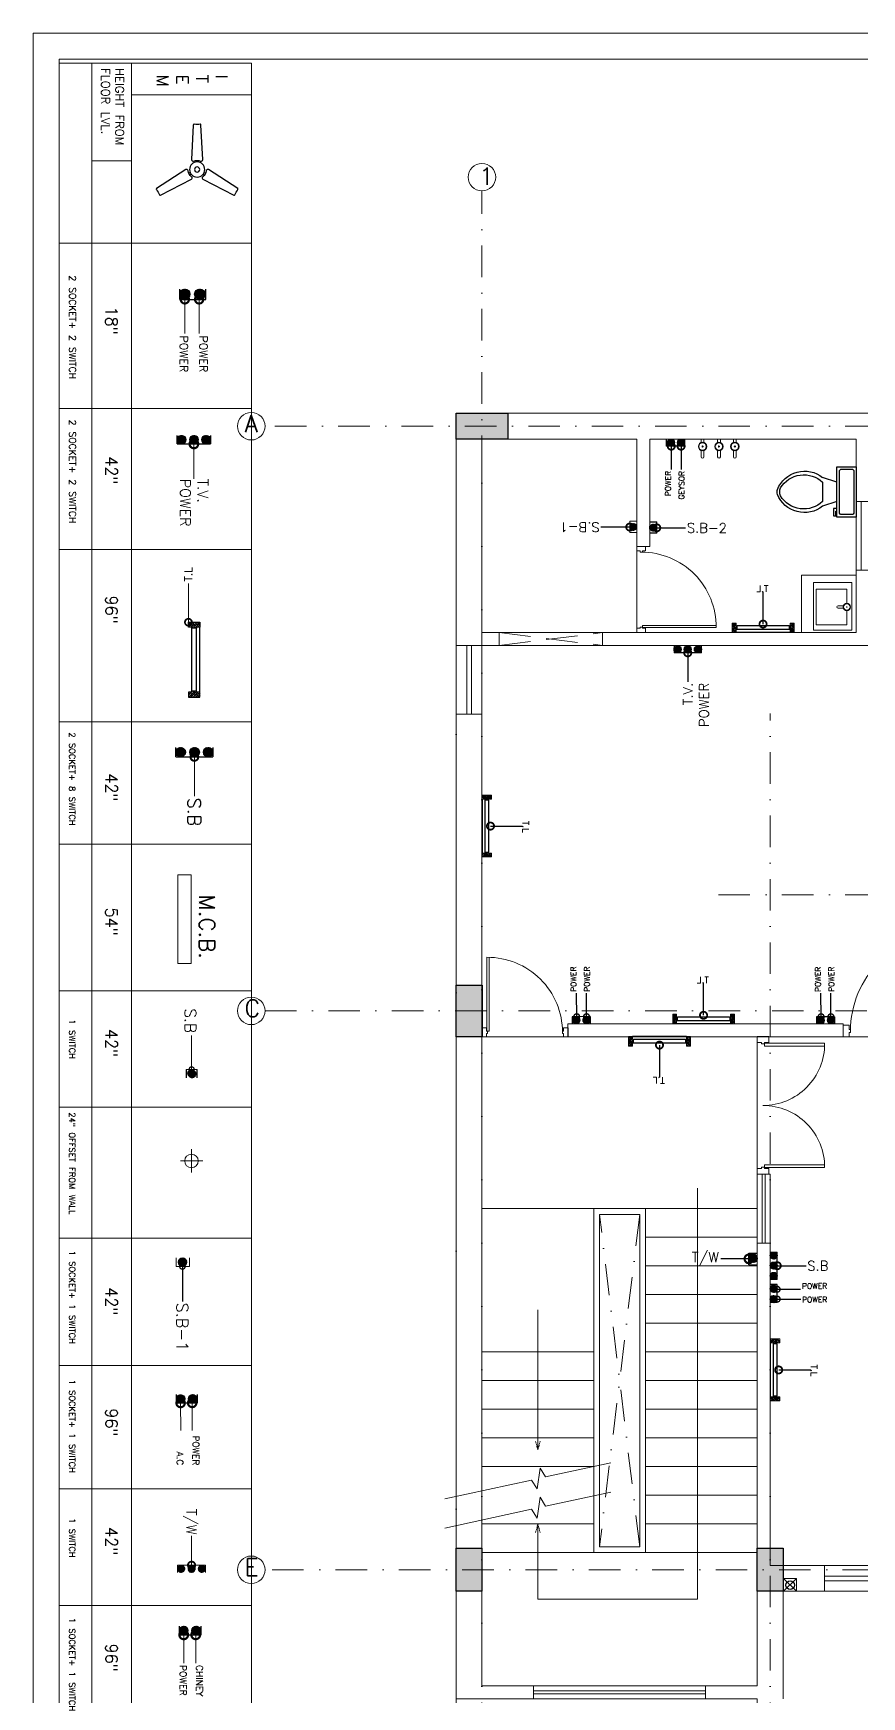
# Model space of a CAD drawing. Header units: inches. Extents: x 10416 to 14183, y 3009 to 10486.
# Drawn here: x 12001 to 12290, y 6258 to 6838 of the extents above; entities that cross this region are included whole.
import ezdxf

# ---------------------------------------------------------------- set-up
doc = ezdxf.new("R2010")
doc.units = ezdxf.units.IN
doc.header["$MEASUREMENT"] = 0
for name, pattern in [('DASHDOTX2', [2, 1, -0.5, 0, -0.5]), ('DASHEDX2', [1.5, 1, -0.5]), ('HIDDENX2', [0.75, 0.5, -0.25])]:
    doc.linetypes.add(name, pattern=pattern)
doc.layers.get('0').update_dxf_attribs({"lineweight": 9})
for name, color, linetype in [('A7- wall', 12, 'Continuous'), ('A7-arch', 144, 'DASHEDX2'), ('A7-column', 7, 'Continuous'), ('A7-cut out', 252, 'DASHDOTX2'), ('A7-door', 33, 'Continuous'), ('A7-railing', 216, 'Continuous'), ('A7-sanitary', 132, 'Continuous'), ('A7-stairs', 114, 'Continuous'), ('A7-text', 232, 'Continuous'), ('A7-window', 4, 'Continuous'), ('AV-ele line', 252, 'HIDDENX2')]:
    doc.layers.add(name, color=color, linetype=linetype)
for name, color, linetype, lineweight in [('DIM', 7, 'Continuous', 9), ('electrica', 8, 'Continuous', 0), ('elehatch', 7, 'Continuous', 0), ('THIN', 8, 'Continuous', 9)]:
    doc.layers.add(name, color=color, linetype=linetype, lineweight=lineweight)
doc.styles.add('2MM', font='romans.shx', dxfattribs={"width": 0.6, "height": 6.299213})
doc.styles.get("Standard").update_dxf_attribs({"font": 'txt.shx', "height": 5})
doc.styles.add('WORKING', font='txt.shx', dxfattribs={"height": 5})
doc.dimstyles.new('2MM', dxfattribs={"dimscale": 64, "dimtxt": 0.026083, "dimasz": 0.078125, "dimexe": 0.046875, "dimexo": 0.203125, "dimgap": 0.03125, "dimtad": 1, "dimdec": 5, "dimzin": 3, "dimdsep": 46, "dimlunit": 4, "dimtxsty": '2MM', "dimblk1": 'DOTSMALL', "dimblk2": 'DOTSMALL', "dimsah": 1, "dimcen": 0.1875, "dimdle": 0.0625, "dimclrd": 5, "dimclre": 1, "dimclrt": 5, "dimadec": 0, "dimazin": 0, "dimtfac": 1, "dimtdec": 5, "dimtix": 1, "dimtofl": 0, "dimtmove": 2, "dimatfit": 3, "dimldrblk": 'DOTSMALL', "dimfxl": 1, "dimfrac": 2, "dimtolj": 1, "dimtzin": 0, "dimarcsym": 0})
doc.dimstyles.new('FERDIM', dxfattribs={"dimtxt": 5, "dimasz": 3, "dimexe": 0.1875, "dimexo": 0.375, "dimgap": 0.125, "dimtad": 0, "dimdec": 1, "dimzin": 0, "dimdsep": 46, "dimlunit": 4, "dimtxsty": 'Standard', "dimblk1": 'OBLIQUE', "dimblk2": 'ARCHTICK', "dimsah": 1, "dimcen": 0.09375, "dimdle": 0.1875, "dimclrd": 256, "dimclre": 256, "dimclrt": 256, "dimadec": 0, "dimazin": 3, "dimtfac": 1, "dimtdec": 1, "dimtofl": 0, "dimtmove": 1, "dimatfit": 3, "dimldrblk": 'OPEN30', "dimfxl": 1, "dimtolj": 1, "dimtzin": 0, "dimarcsym": 0})

# ---------------------------------------------------------------- blocks, each defined once
blk = doc.blocks.new('rthnry')
at = {"ltscale": 45}
blk.add_hatch(color=5, dxfattribs=at).paths.add_polyline_path([(12508.04, 7803.3), (12517.04, 7803.3), (12517.04, 7785.3), (12508.04, 7785.3)])
at = {"color": 5, "ltscale": 45}
blk.add_lwpolyline([(12508.04, 7803.3), (12517.04, 7803.3), (12517.04, 7785.3), (12508.04, 7785.3)], close=True, dxfattribs=at)
blk = doc.blocks.new('rtbhynrj')
at = {"ltscale": 45}
blk.add_hatch(color=6, dxfattribs=at).paths.add_polyline_path([(12525.73, 7803.3), (12534.73, 7803.3), (12534.73, 7788.3), (12525.73, 7788.3)])
at = {"color": 6, "ltscale": 45}
blk.add_lwpolyline([(12525.73, 7803.3), (12534.73, 7803.3), (12534.73, 7788.3), (12525.73, 7788.3)], close=True, dxfattribs=at)
blk = doc.blocks.new('bgghgfgygg')
at = {"layer": 'A7-column'}
for p, rotation in [((6603.41, 20471.02), 270), ((26905.76, 15548.77), 180)]:
    blk.add_blockref('rthnry', p, dxfattribs=dict(at, rotation=rotation))
for p in [(1862.98, -236.33), (1967.98, -236.33)]:
    blk.add_blockref('rtbhynrj', p, dxfattribs=at)
blk = doc.blocks.new('*U13')
for p, q in [((9.5, -6), (9.5, -2)), ((-10, -8.5), (-8, -8.5)), ((-10, -9.5), (-10, -8.5)), ((-7, -9.5), (-10, -9.5)), ((-8, -8.5), (-8, -8)), ((-7, -8), (-7, -9.5)), ((-4, -8), (-6, -14)), ((4, -8), (6, -14)), ((4, -14), (-4, -14))]:
    blk.add_line(p, q)
blk.add_lwpolyline([(10.5, -8), (10.5, 0), (-10.5, 0), (-10.5, -8)], close=True)
for points in [[(-9.5, -2), (-9.5, -6)], [(8.5, -1), (-8.5, -1)], [(-8.5, -7), (8.5, -7)]]:
    blk.add_lwpolyline(points)
for centre, radius, start, end in [((-8.62, -1.88), 0.884, 81.8699, 188.1301), ((-8.62, -6.12), 0.884, 171.8699, 278.1301), ((8.62, -1.88), 0.884, 351.8699, 98.1301), ((8.62, -6.12), 0.884, 261.8699, 8.1301), ((3.52, -21.58), 12.17, 141.46911, 247.97143), ((4.2, -21.82), 11.33, 136.36773, 238.94682), ((-3.52, -21.58), 12.17, 292.02843, 38.53071), ((-4.2, -21.82), 11.33, 301.05301, 43.63209), ((0, -27.88), 4, 245.73182, 294.26817), ((0, -29), 4, 254.86053, 285.13947)]:
    blk.add_arc(centre, radius, start, end)
blk = doc.blocks.new('FFDF')
at = {"layer": 'A7-sanitary', "lineweight": 9}
for p, q in [((20303.78, 256.15), (20303.78, 255.15)), ((20304.72, 256.15), (20304.72, 255.14)), ((20309.5, 256.15), (20309.5, 255.15)), ((20310.45, 256.15), (20310.45, 255.14)), ((20315.04, 256.15), (20315.04, 255.15)), ((20315.99, 256.15), (20315.99, 255.14)), ((20303.78, 252.36), (20303.78, 250.16)), ((20304.41, 253.83), (20304.06, 253.68)), ((20304.72, 252.37), (20304.72, 250.16)), ((20309.5, 252.36), (20309.5, 250.16)), ((20310.14, 253.83), (20309.79, 253.68)), ((20310.45, 252.37), (20310.45, 250.16)), ((20315.04, 252.36), (20315.04, 250.16)), ((20315.68, 253.83), (20315.33, 253.68)), ((20315.99, 252.37), (20315.99, 250.16))]:
    blk.add_line(p, q, dxfattribs=at)
for centre, radius in [((20304.24, 253.75), 1.47), ((20304.24, 253.75), 1.28), ((20304.24, 253.75), 0.19), ((20309.97, 253.75), 1.47), ((20309.97, 253.75), 1.28), ((20309.97, 253.75), 0.19), ((20315.5, 253.75), 1.47), ((20315.5, 253.75), 1.28), ((20315.5, 253.75), 0.19)]:
    blk.add_circle(centre, radius, dxfattribs=at)
for centre in [(20304.25, 250.16), (20309.98, 250.16), (20315.51, 250.16)]:
    blk.add_arc(centre, 0.474, 180, 0, dxfattribs=at)
blk = doc.blocks.new('GFGGFFG')
at = {"layer": 'A7-sanitary', "lineweight": 9}
for p, q in [((20260.78, 242.76), (20260.78, 256.15)), ((20260.78, 256.15), (20277.33, 256.15)), ((20277.33, 256.15), (20277.33, 242.76)), ((20268.37, 253.14), (20268.37, 251.32)), ((20268.75, 254.31), (20268.88, 254.42)), ((20269.26, 253.14), (20269.26, 251.32)), ((20277.33, 242.76), (20260.78, 242.76))]:
    blk.add_line(p, q, dxfattribs=at)
blk.add_lwpolyline([(20270.12, 254.36), (20275.07, 254.36), (20275.07, 243.65), (20262.57, 243.65), (20262.57, 254.36), (20267.51, 254.36)], dxfattribs=at)
for radius in [1.3, 1.13, 0.0821]:
    blk.add_circle((20268.82, 254.36), radius, dxfattribs=at)
blk.add_arc((20268.82, 251.32), 0.446, 180, 0, dxfattribs=at)
blk = doc.blocks.new('tdyjyu')
at = {"layer": 'A7- wall', "color": 0, "lineweight": 13, "ltscale": 45}
for p, q in [((13437.21, 6621.56), (13419.82, 6621.56)), ((13419.82, 6621.56), (13419.82, 6597.01)), ((13437.21, 6597.01), (13419.82, 6597.01))]:
    blk.add_line(p, q, dxfattribs=at)
at = {"layer": 'A7-sanitary', "lineweight": 9}
blk.add_blockref('FFDF', (-7029.6, 6497.65), dxfattribs=at)
at = {"layer": 'A7-sanitary', "lineweight": 9, "xscale": -0.8359999999905994, "yscale": 0.8359999999905994, "zscale": 0.8360000000000118}
for p, rotation in [((13328.21, 6735.56), 270), ((13413.83, 6550.68), 180)]:
    blk.add_blockref('*U13', p, dxfattribs=dict(at, rotation=rotation))
at = {"layer": 'A7-sanitary', "lineweight": 9, "xscale": -1, "rotation": 270}
for p in [(13070.58, -13573.42), (13181.06, -13659.77)]:
    blk.add_blockref('GFGGFFG', p, dxfattribs=at)
at = {"layer": 'A7-sanitary', "lineweight": 9, "rotation": 89.99999999999999}
blk.add_blockref('FFDF', (13623.36, -13666.55), dxfattribs=at)
blk = doc.blocks.new('WTHREREG')
at = {"layer": 'A7-door', "lineweight": 0}
for p, q in [((677.32, -489.1), (677.32, -493.1)), ((679.32, -489.1), (677.32, -489.1)), ((677.32, -493.1), (679.32, -493.1)), ((679.32, -490.6), (679.32, -489.1)), ((679.82, -490.6), (679.32, -490.6)), ((679.32, -493.1), (679.32, -491.6)), ((679.32, -491.6), (679.82, -491.6)), ((679.82, -491.6), (679.82, -490.6))]:
    blk.add_line(p, q, dxfattribs=at)
blk = doc.blocks.new('EWRT5RYH6THYH')
at = {"lineweight": 0}
for p, q in [((713.07, -490.6), (713.07, -457.11)), ((714.07, -490.6), (714.07, -457.1)), ((714.07, -490.6), (713.07, -490.6))]:
    blk.add_line(p, q, dxfattribs=at)
blk.add_arc((713.82, -491.1), 34, 89.5787, 180, dxfattribs=at)
blk.add_blockref('WTHREREG', (0, 0), dxfattribs=at)
at = {"lineweight": 0, "xscale": -1}
blk.add_blockref('WTHREREG', (1393.64, 0), dxfattribs=at)
blk = doc.blocks.new('hfjhgkjgh')
at = {"layer": 'A7-door', "lineweight": 9}
for p, q in [((9706.21, 7743.22), (9706.21, 7742.22)), ((9706.21, 7743.17), (9727.21, 7743.17)), ((9706.21, 7742.17), (9727.2, 7742.17)), ((9706.21, 7700.78), (9706.21, 7699.78)), ((9706.21, 7700.78), (9727.2, 7700.78)), ((9706.21, 7699.78), (9727.21, 7699.78))]:
    blk.add_line(p, q, dxfattribs=at)
for centre, start, end in [((9705.71, 7742.97), 270, 0.52197), ((9705.71, 7699.97), 359.47803, 90)]:
    blk.add_arc(centre, 21.5, start, end, dxfattribs=at)
at = {"layer": 'A7-door', "lineweight": 9, "rotation": 270}
blk.add_blockref('WTHREREG', (10196.81, 8422.8), dxfattribs=at)
at = {"layer": 'A7-door', "lineweight": 9, "extrusion": (0, 0, -1), "zscale": -1, "rotation": 90}
blk.add_blockref('WTHREREG', (-10196.81, 7020.15), dxfattribs=at)
blk = doc.blocks.new('_ArchTick')
at = {"layer": 'DIM', "color": 0, "const_width": 0.15}
blk.add_lwpolyline([(-0.5, -0.5), (0.5, 0.5)], dxfattribs=at)
blk = doc.blocks.new('_Oblique')
at = {"color": 0, "linetype": 'ByBlock', "lineweight": -2}
blk.add_line((-0.5, -0.5), (0.5, 0.5), dxfattribs=at)
blk = doc.blocks.new('_Open30')
at = {"color": 0, "linetype": 'ByBlock', "lineweight": -2}
for p, q in [((-1, 0.27), (0, 0)), ((0, 0), (-1, -0.27)), ((0, 0), (-1, 0))]:
    blk.add_line(p, q, dxfattribs=at)
blk = doc.blocks.new('fthytjut')
at = {"layer": 'A7- wall', "color": 251, "lineweight": 5, "ltscale": 45}
blk.add_lwpolyline([(13206.71, 10362.97), (13188.71, 10362.97), (13188.71, 10353.97), (13206.71, 10353.97)], close=True, dxfattribs=at)
at = {"layer": 'A7-cut out', "color": 251, "lineweight": 5, "ltscale": 11}
for p, q in [((13197.71, 9747.49), (13197.71, 10440.58)), ((13666.88, 10358.47), (13122.06, 10358.47)), ((13298.21, 9747.49), (13298.21, 10258.28)), ((13666.88, 10194.97), (13279.21, 10194.97)), ((13122.06, 10154.47), (13570.71, 10154.47)), ((13489.12, 9959.47), (13122.06, 9959.47))]:
    blk.add_line(p, q, dxfattribs=at)
at = {"layer": 'A7-text', "color": 251, "lineweight": 5, "ltscale": 45}
for centre in [(13197.71, 10445.37), (13117.27, 10358.47), (13117.27, 10154.47), (13117.27, 9959.47)]:
    blk.add_circle(centre, 4.79, dxfattribs=at)
at = {"layer": 'A7-text', "color": 251, "lineweight": 5, "ltscale": 45, "char_height": 6, "attachment_point": 1, "style": 'WORKING'}
for s, insert in [('1', (13196.68, 10448.68)), ('A', (13114.94, 10362.37)), ('C', (13114.94, 10158.37)), ('E', (13114.94, 9963.37))]:
    blk.add_mtext_dynamic_manual_height_columns(s, width=0.2604, gutter_width=25, heights=[0], dxfattribs=dict(at, insert=insert))
blk = doc.blocks.new('_DotSmall')
at = {"color": 0, "linetype": 'ByBlock', "const_width": 0.5}
blk.add_lwpolyline([(-0.0625, 0, 1), (0.0625, 0, 1)], format="xyb", close=True, dxfattribs=at)
blk = doc.blocks.new('df-d')
h = blk.add_hatch()
h.set_pattern_fill('ANSI38', color=3, scale=5, style=0)
h.set_pattern_definition([(45, (-4314.344, -5508.863), (-11.22532, 11.22532), []), (135, (-4314.344, -5508.863), (-33.67596, 11.22532), [39.6875, -23.8125])])
h.paths.add_polyline_path([(48, 80), (48, 115), (0, 115), (0, 0), (48, 0), (48, 35), (60, 35), (60, 80)])
blk.add_lwpolyline([(48, 0), (0, 0), (0, 115), (48, 115), (48, 80), (60, 80), (60, 35), (48, 35)], close=True)
blk.add_lwpolyline([(0, 0), (0, 115)])
blk = doc.blocks.new('FA')
at = {"layer": 'electrica', "color": 6, "lineweight": 25}
for p, q in [((-33654.1, -23460.7), (-33654.8, -23459.5)), ((-33652.4, -23459.7), (-33653, -23458.5)), ((-33643.2, -23465), (-33641.9, -23465)), ((-33643.2, -23467), (-33641.9, -23467)), ((-33654.1, -23471.2), (-33654.8, -23472.4)), ((-33652.4, -23472.3), (-33653, -23473.4))]:
    blk.add_line(p, q, dxfattribs=at).dxf.unprotected_set("ltscale", 0)
for points in [[(-33650, -23455.9, -0.549921), (-33651, -23457.9, 0.197812), (-33656.3, -23461, -0.549921), (-33658.6, -23460.8), (-33672.7, -23433.4, -0.431948), (-33672.3, -23432.4, 0.055015), (-33667.7, -23429.8, -0.431948), (-33666.8, -23429.9)], [(-33641.1, -23470.9, -0.549921), (-33642.4, -23469.1, 0.197812), (-33642.4, -23462.9, -0.549921), (-33641.1, -23461), (-33610.3, -23462.6, -0.431948), (-33609.6, -23463.3, 0.055015), (-33609.6, -23468.6, -0.431948), (-33610.3, -23469.4)], [(-33658.6, -23471.1, -0.549921), (-33656.3, -23470.9, 0.197812), (-33651, -23474, -0.549921), (-33650, -23476.1), (-33666.8, -23502, -0.431948), (-33667.7, -23502.2, 0.055015), (-33672.3, -23499.5, -0.431948), (-33672.7, -23498.6)]]:
    blk.add_lwpolyline(points, format="xyb", close=True, dxfattribs=at).dxf.unprotected_set("ltscale", 0)
for radius in [6.75, 2.28]:
    blk.add_circle((-33649.9, -23466), radius, dxfattribs=at).dxf.unprotected_set("ltscale", 0)
blk = doc.blocks.new('co')
at = {"layer": 'electrica', "color": 80, "lineweight": 20, "ltscale": 1.5}
for p, q in [((18888.76, 657.94), (18888.76, 651.33)), ((18892.21, 654.6), (18885.29, 654.6))]:
    blk.add_line(p, q, dxfattribs=at)
blk.add_circle((18888.76, 654.6), 2.01, dxfattribs=at)
blk = doc.blocks.new('rrttrhtrhr')
at = {"layer": 'A7-arch', "lineweight": 13, "ltscale": 11}
for p, q in [((12003.71, 6686.47), (12039.71, 6681.97)), ((12003.71, 6681.97), (12039.71, 6686.47))]:
    blk.add_line(p, q, dxfattribs=at)
at = {"layer": 'A7-cut out', "lineweight": 13, "ltscale": 11}
for p, q in [((12052.71, 6367.47), (12038.71, 6483.47)), ((12052.71, 6483.47), (12038.71, 6367.47)), ((12102.85, 6351.97), (12102.85, 6356.47)), ((12102.85, 6356.47), (12107.35, 6356.47)), ((12107.35, 6351.97), (12102.85, 6356.47)), ((12107.35, 6356.47), (12102.85, 6351.97)), ((12107.35, 6356.47), (12107.35, 6351.97))]:
    blk.add_line(p, q, dxfattribs=at)
at = {"layer": 'A7-railing', "lineweight": 13, "ltscale": 45}
for p, q in [((12036.71, 6365.47), (12036.71, 6485.47)), ((12054.71, 6485.47), (12036.71, 6485.47)), ((12054.71, 6365.47), (12054.71, 6485.47)), ((12054.71, 6365.47), (12036.71, 6365.47))]:
    blk.add_line(p, q, dxfattribs=at)
blk.add_lwpolyline([(12052.71, 6483.47), (12038.71, 6483.47), (12038.71, 6367.47), (12052.71, 6367.47)], close=True, dxfattribs=at)
at = {"layer": 'A7-sanitary', "lineweight": 30, "ltscale": 45}
blk.add_circle((12105.16, 6354.14), 1.5, dxfattribs=at)
at = {"layer": 'A7-stairs', "lineweight": 13, "ltscale": 45}
for p, q in [((12054.71, 6485.47), (12093.71, 6485.47)), ((12054.71, 6475.47), (12093.71, 6475.47)), ((12054.71, 6465.47), (12093.71, 6465.47)), ((12054.71, 6455.47), (12093.71, 6455.47)), ((12054.71, 6445.47), (12093.71, 6445.47)), ((12036.71, 6435.47), (11997.71, 6435.47)), ((12054.71, 6435.47), (12093.71, 6435.47)), ((12036.71, 6425.47), (11997.71, 6425.47)), ((12054.71, 6425.47), (12093.71, 6425.47)), ((12036.71, 6415.47), (11997.71, 6415.47)), ((12054.71, 6415.47), (12093.71, 6415.47)), ((11997.71, 6405.47), (12036.71, 6405.47)), ((12054.71, 6405.47), (12093.71, 6405.47)), ((11997.71, 6395.47), (12036.71, 6395.47)), ((12054.71, 6395.47), (12093.71, 6395.47)), ((12054.71, 6395.47), (12093.71, 6395.47)), ((12054.71, 6385.47), (12093.71, 6385.47)), ((11997.71, 6375.47), (12036.71, 6375.47)), ((12054.71, 6375.47), (12093.71, 6375.47)), ((11997.71, 6365.47), (12093.71, 6365.47))]:
    blk.add_line(p, q, dxfattribs=at)
at = {"layer": 'A7-window', "lineweight": 13, "ltscale": 45}
for p, q in [((12129.91, 6732.22), (12129.91, 6708.22)), ((11992.41, 6681.97), (11992.41, 6657.97)), ((11994.01, 6681.97), (11994.01, 6657.97)), ((12095.41, 6473.47), (12095.41, 6497.47)), ((12096.51, 6473.47), (12096.51, 6497.47)), ((12189.21, 6357.27), (12117.21, 6357.27)), ((12189.21, 6355.67), (12117.21, 6355.67)), ((12015.71, 6317.27), (12075.71, 6317.27)), ((12015.71, 6316.17), (12075.71, 6316.17))]:
    blk.add_line(p, q, dxfattribs=at)
at = {"layer": 'elehatch', "lineweight": 13, "ltscale": 45}
for p, q in [((12370.71, 6762.97), (11988.71, 6762.97)), ((11988.71, 6762.97), (11988.71, 6314.47)), ((11997.71, 6753.97), (12051.71, 6753.97)), ((11997.71, 6753.97), (11997.71, 6686.47)), ((12051.71, 6753.97), (12051.71, 6686.47)), ((12056.21, 6753.97), (12056.21, 6716.47)), ((12128.21, 6753.97), (12128.21, 6686.47)), ((12128.21, 6732.22), (12137.21, 6732.22)), ((12051.71, 6716.47), (12056.21, 6716.47)), ((12128.21, 6708.22), (12137.21, 6708.22)), ((11997.71, 6686.47), (12128.21, 6686.47)), ((12003.71, 6686.47), (12003.71, 6681.97)), ((12039.71, 6686.47), (12039.71, 6681.97)), ((11988.71, 6681.97), (12162.71, 6681.97)), ((11997.71, 6318.97), (11997.71, 6681.97)), ((11997.71, 6657.97), (11988.71, 6657.97)), ((12027.71, 6549.97), (12123.71, 6549.97)), ((12027.71, 6545.47), (12027.71, 6549.97)), ((12123.71, 6545.47), (12123.71, 6549.97)), ((11997.71, 6545.47), (12241.71, 6545.47)), ((12093.71, 6318.97), (12093.71, 6545.47)), ((12093.71, 6497.47), (12098.21, 6497.47)), ((12098.21, 6360.97), (12098.21, 6497.47)), ((12072.82, 6349.21), (12072.82, 6492.6)), ((12093.71, 6473.47), (12098.21, 6473.47)), ((11997.71, 6415.47), (12036.71, 6415.47)), ((11997.71, 6395.47), (12036.71, 6395.47)), ((12189.21, 6360.97), (12098.21, 6360.97)), ((12117.21, 6360.97), (12117.21, 6351.97)), ((12102.71, 6314.47), (12102.71, 6351.97)), ((12102.71, 6351.97), (12232.71, 6351.97)), ((11997.71, 6318.97), (12093.71, 6318.97)), ((12015.71, 6318.97), (12015.71, 6314.47)), ((12075.71, 6318.97), (12075.71, 6314.47))]:
    blk.add_line(p, q, dxfattribs=at)
for points in [[(11997.71, 6753.97), (11997.71, 6753.97)], [(12056.21, 6753.97), (12128.21, 6753.97)], [(11984.8, 6384.23), (12015.02, 6390.79), (12016.97, 6387.7), (12017.95, 6394.94), (12019.9, 6391.85), (12042.62, 6396.79)], [(11984.8, 6374.03), (12015.02, 6380.59), (12016.97, 6377.5), (12017.95, 6384.75), (12019.9, 6381.65), (12042.62, 6386.59)]]:
    blk.add_lwpolyline(points, dxfattribs=at)
at = {"layer": 'A7-door', "lineweight": 13, "xscale": 0.7692307692304894, "yscale": 0.7692307692304894, "zscale": 0.7692307692304894, "rotation": 270}
blk.add_blockref('EWRT5RYH6THYH', (12431.02, 7237.49), dxfattribs=at)
at = {"layer": 'A7-door', "lineweight": 13}
for name, p in [('EWRT5RYH6THYH', (11446.39, 7038.57)), ('hfjhgkjgh', (2390, -1200))]:
    blk.add_blockref(name, p, dxfattribs=at)
at = {"layer": 'A7-door', "lineweight": 13, "xscale": -0.7692307692304894, "yscale": 0.7692307692304894, "zscale": 0.7692307692307168}
blk.add_blockref('EWRT5RYH6THYH', (12548.73, 6924.78), dxfattribs=at)
at = {"layer": 'elehatch', "lineweight": 13, "ltscale": 45}
for points in [[(12017.21, 6401.34), (12017.21, 6450.18)], [(12017.21, 6375.47), (12017.21, 6349.21), (12072.82, 6349.21)]]:
    blk.add_leader(points, dimstyle='FERDIM', override={"dimgap": 0.125, "dimtad": 0, "dimfxlon": 1}, dxfattribs=at)
blk = doc.blocks.new('ttrtt')
at = {"layer": 'electrica', "lineweight": 30}
h = blk.add_hatch(dxfattribs=at)
h.set_pattern_fill('ANSI31', color=4, scale=0.8, angle=-270, style=0)
h.set_pattern_definition([(45, (-13067.84429, -18681.51224), (0.07071067812, -0.07071067812), [])])
h.paths.add_polyline_path([(310299.61, -39207.23, 1), (310302.07, -39207.23, 1)])
h = blk.add_hatch(dxfattribs=at)
h.set_pattern_fill('ANSI31', color=4, scale=0.8, angle=-270, style=0)
h.set_pattern_definition([(45, (-13067.84429, -18685.01587), (0.07071067812, -0.07071067812), [])])
h.paths.add_polyline_path([(310299.61, -39210.74, 1), (310302.07, -39210.74, 1)])
h = blk.add_hatch(dxfattribs=at)
h.set_pattern_fill('ANSI31', color=4, scale=0.8, angle=-270, style=0)
h.set_pattern_definition([(45, (-13067.84429, -18688.60007), (0.07071067812, -0.07071067812), [])])
h.paths.add_polyline_path([(310299.61, -39214.32, 1), (310302.07, -39214.32, 1)])
at = {"layer": 'electrica', "color": 4, "lineweight": 30}
for p, q in [((310302.07, -39206), (310299.61, -39206)), ((310299.61, -39215.55), (310299.61, -39206)), ((310299.61, -39215.55), (310302.07, -39215.55))]:
    blk.add_line(p, q, dxfattribs=at)
for centre in [(310300.84, -39207.23), (310300.84, -39210.74), (310300.84, -39214.32)]:
    blk.add_circle(centre, 1.23, dxfattribs=at)
at = {"layer": 'electrica', "color": 4, "lineweight": 30, "insert": (310289.11, -39209.13), "char_height": 3.36, "width": 16.8682, "attachment_point": 3}
blk.add_mtext('T.V.\\PPOWER', dxfattribs=at)
at = {"layer": 'electrica', "color": 4, "lineweight": 30}
blk.add_leader([(310299.61, -39210.78), (310289.54, -39210.78)], dimstyle='2MM', override={"dimgap": 0.03125, "dimtad": 0}, dxfattribs=at)
blk = doc.blocks.new('p')
at = {"lineweight": 25}
h = blk.add_hatch(dxfattribs=at)
h.set_pattern_fill('ANSI31', color=4, angle=180, style=0)
h.set_pattern_definition([(45, (-44585.43658, -35445.65295), (0.08838834765, -0.08838834765), [])])
h.paths.add_polyline_path([(-9706.69, -5404.47, 1), (-9703.62, -5404.47, 1)])
h = blk.add_hatch(dxfattribs=at)
h.set_pattern_fill('ANSI31', color=4, angle=180, style=0)
h.set_pattern_definition([(45, (-44585.43658, -35450.1332), (0.08838834765, -0.08838834765), [])])
h.paths.add_polyline_path([(-9706.69, -5408.95, 1), (-9703.62, -5408.95, 1)])
at = {"color": 4, "lineweight": 25}
for p, q in [((-9703.62, -5402.62), (-9706.69, -5402.62)), ((-9703.62, -5410.49), (-9703.62, -5402.62)), ((-9703.62, -5410.49), (-9706.69, -5410.49))]:
    blk.add_line(p, q, dxfattribs=at)
for centre in [(-9705.15, -5404.47), (-9705.15, -5408.95)]:
    blk.add_circle(centre, 1.54, dxfattribs=at)
at = {"color": 4, "lineweight": 30, "char_height": 2.4, "width": 7.6266, "attachment_point": 1}
for insert in [(-9692.78, -5402.14), (-9692.78, -5408.02)]:
    blk.add_mtext('POWER', dxfattribs=dict(at, insert=insert))
at = {"color": 4, "lineweight": 25}
for points in [[(-9703.61, -5404.65), (-9693.38, -5404.65)], [(-9703.62, -5408.95), (-9693.39, -5408.95)]]:
    blk.add_leader(points, dimstyle='2MM', override={"dimgap": 0.03125, "dimtad": 0}, dxfattribs=at)
blk = doc.blocks.new('JUHYTY')
at = {"color": 4, "lineweight": 25}
for p, q in [((7862.24, -523.24), (7843.4, -523.24)), ((7861.89, -524.25), (7843.75, -524.25)), ((7861.89, -525.54), (7843.75, -525.54))]:
    blk.add_line(p, q, dxfattribs=at)
at = {"color": 4, "lineweight": 25, "xscale": 0.0287999999945896, "yscale": 0.0287999999945896, "zscale": 0.0287999999945896, "rotation": 1.3570367e-09}
blk.add_blockref('df-d', (7842.02, -526.55), dxfattribs=at)
at = {"color": 4, "lineweight": 25, "extrusion": (0, 0, -1), "xscale": 0.0287999999945896, "yscale": 0.0287999999945896, "zscale": -0.0288000000000066, "rotation": 359.9999999986428}
blk.add_blockref('df-d', (-7863.62, -526.55), dxfattribs=at)
at = {"color": 4, "lineweight": 25}
blk.add_text('T.L', height=2.236, rotation=180, dxfattribs=at).set_placement((7854.63, -537.39))
blk.add_leader([(7852.79, -526.2), (7852.79, -537.39)], dimstyle='2MM', override={"dimgap": 0.03125, "dimtad": 0}, dxfattribs=at)
blk = doc.blocks.new('STTHTRH')
at = {"lineweight": 25}
h = blk.add_hatch(dxfattribs=at)
h.set_pattern_fill('ANSI31', color=4, angle=180, style=0)
h.set_pattern_definition([(45, (-43429.37984, -35561.50887), (0.08838834765, -0.08838834765), [])])
h.paths.add_polyline_path([(21667.65, -156.91, -1), (21665.19, -156.9, -1)])
h = blk.add_hatch(dxfattribs=at)
h.set_pattern_fill('ANSI31', color=4, angle=180, style=0)
h.set_pattern_definition([(45, (-43429.37984, -35565.98912), (0.08838834765, -0.08838834765), [])])
h.paths.add_polyline_path([(21667.63, -160.5, -1), (21665.17, -160.48, -1)])
at = {"color": 4, "lineweight": 25}
for p, q in [((21665.16, -161.71), (21665.19, -155.43)), ((21665.19, -155.43), (21667.65, -155.44)), ((21665.16, -161.71), (21667.62, -161.73))]:
    blk.add_line(p, q, dxfattribs=at)
for centre in [(21666.42, -156.91), (21666.4, -160.49)]:
    blk.add_circle(centre, 1.23, dxfattribs=at)
at = {"color": 4, "lineweight": 30, "char_height": 1.92, "width": 6.1013, "attachment_point": 3, "rotation": 359.72858}
for s, insert in [('POWER', (21656.53, -155)), ('GEYSOR', (21656.5, -159.7))]:
    blk.add_mtext(s, dxfattribs=dict(at, insert=insert))
at = {"color": 4, "lineweight": 25}
for points in [[(21665.17, -160.48), (21656.99, -160.45)], [(21665.18, -157.04), (21657, -157.01)]]:
    blk.add_leader(points, dimstyle='2MM', override={"dimgap": 0.03125, "dimtad": 0}, dxfattribs=at)
blk = doc.blocks.new('bghjkh')
at = {"layer": 'electrica', "lineweight": 18}
h = blk.add_hatch(dxfattribs=at)
h.set_pattern_fill('ANSI31', color=4, angle=-270, style=0)
h.set_pattern_definition([(45, (14557.99075, -381685.45214), (-0.08838834765, 0.08838834765), [])])
h.paths.add_polyline_path([(11493.94, -17072.01, 1), (11493.94, -17074.47, 1)])
at = {"layer": 'electrica', "color": 4, "lineweight": 18}
for p, q in [((11492.06, -17072.01), (11495.95, -17072.01)), ((11492.06, -17072.01), (11492.06, -17074.47)), ((11495.95, -17074.47), (11495.95, -17072.01))]:
    blk.add_line(p, q, dxfattribs=at)
blk.add_circle((11493.94, -17073.24), 1.23, dxfattribs=at)
at = {"layer": 'electrica', "color": 4, "lineweight": 18, "insert": (11495.55, -17061.52), "char_height": 3.36, "width": 16.8682, "attachment_point": 7, "rotation": 90}
blk.add_mtext('S.B-1', dxfattribs=at)
at = {"layer": 'electrica', "color": 4, "lineweight": 18}
blk.add_leader([(11493.9, -17072.01), (11493.9, -17061.94)], dimstyle='2MM', override={"dimgap": 0.03125, "dimtad": 0}, dxfattribs=at)
blk = doc.blocks.new('bhttyt')
at = {"layer": 'electrica', "lineweight": 30}
h = blk.add_hatch(dxfattribs=at)
h.set_pattern_fill('ANSI31', color=4, angle=-360, style=0)
h.set_pattern_definition([(315, (14557.99075, 347532.00842), (-0.08838834765, -0.08838834765), [])])
h.paths.add_polyline_path([(11493.94, -17081.43, -1), (11493.94, -17078.97, -1)])
at = {"layer": 'electrica', "color": 4, "lineweight": 30}
for p, q in [((11492.06, -17081.43), (11492.06, -17078.97)), ((11495.95, -17078.97), (11495.95, -17081.43)), ((11492.06, -17081.43), (11495.95, -17081.43))]:
    blk.add_line(p, q, dxfattribs=at)
blk.add_circle((11493.94, -17080.2), 1.23, dxfattribs=at)
at = {"layer": 'electrica', "color": 4, "lineweight": 18, "insert": (11495.55, -17091.93), "char_height": 3.36, "width": 16.8682, "attachment_point": 1, "rotation": 270}
blk.add_mtext('S.B-2', dxfattribs=at)
at = {"layer": 'electrica', "color": 4, "lineweight": 30}
blk.add_leader([(11493.9, -17081.43), (11493.9, -17091.5)], dimstyle='2MM', override={"dimgap": 0.03125, "dimtad": 0}, dxfattribs=at)
blk = doc.blocks.new('dfggdrhtr')
at = {"layer": 'electrica', "lineweight": 30}
h = blk.add_hatch(dxfattribs=at)
h.set_pattern_fill('ANSI31', color=4, angle=-270, style=0)
h.set_pattern_definition([(45, (-51726.4139, -35563.75634), (0.08838834765, -0.08838834765), [])])
h.paths.add_polyline_path([(312887.03, -38628.68, -1), (312884.57, -38628.68, -1)])
h = blk.add_hatch(dxfattribs=at)
h.set_pattern_fill('ANSI31', color=4, angle=-270, style=0)
h.set_pattern_definition([(45, (-51726.4139, -35568.13588), (0.08838834765, -0.08838834765), [])])
h.paths.add_polyline_path([(312887.03, -38632.18, -1), (312884.57, -38632.18, -1)])
h = blk.add_hatch(dxfattribs=at)
h.set_pattern_fill('ANSI31', color=4, angle=-270, style=0)
h.set_pattern_definition([(45, (-51726.4139, -35572.61613), (0.08838834765, -0.08838834765), [])])
h.paths.add_polyline_path([(312887.03, -38635.77, -1), (312884.57, -38635.77, -1)])
at = {"layer": 'electrica', "color": 4, "lineweight": 30}
for p, q in [((312884.57, -38627.45), (312887.03, -38627.45)), ((312887.03, -38637), (312887.03, -38627.45)), ((312887.03, -38637), (312884.57, -38637))]:
    blk.add_line(p, q, dxfattribs=at)
for centre in [(312885.8, -38628.68), (312885.8, -38632.18), (312885.8, -38635.77)]:
    blk.add_circle(centre, 1.23, dxfattribs=at)
at = {"layer": 'electrica', "color": 4, "lineweight": 30, "insert": (312897.52, -38630.57), "char_height": 3.36, "width": 16.8682, "attachment_point": 1}
blk.add_mtext('S.B', dxfattribs=at)
at = {"layer": 'electrica', "color": 4, "lineweight": 30}
blk.add_leader([(312887.03, -38632.22), (312897.1, -38632.22)], dimstyle='2MM', override={"dimgap": 0.03125, "dimtad": 0}, dxfattribs=at)
blk = doc.blocks.new('bhbrrt')
at = {"layer": 'electrica', "lineweight": 30}
h = blk.add_hatch(dxfattribs=at)
h.set_pattern_fill('ANSI31', color=4, angle=270, style=0)
h.set_pattern_definition([(224.7285791, (35779.92765, 10597.82552), (0.07037491615, -0.07104485328), [])])
h.paths.add_polyline_path([(11615.07, -17191.01, -1), (11615.06, -17193.47, -1)])
at = {"layer": 'electrica', "color": 4, "lineweight": 30}
for p, q in [((11613.58, -17193.46), (11613.59, -17191)), ((11616.98, -17193.49), (11613.58, -17193.46)), ((11616.98, -17193.49), (11616.99, -17191.03))]:
    blk.add_line(p, q, dxfattribs=at)
blk.add_circle((11615.06, -17192.24), 1.23, dxfattribs=at)
at = {"layer": 'electrica', "color": 4, "lineweight": 18, "insert": (11613.16, -17202.13), "char_height": 3, "width": 6.1013, "attachment_point": 3, "rotation": 89.7286}
blk.add_mtext('T/W', dxfattribs=at)
at = {"layer": 'electrica', "color": 4, "lineweight": 30}
blk.add_leader([(11615.2, -17193.47), (11615.16, -17201.66)], dimstyle='2MM', override={"dimgap": 0.03125, "dimtad": 0}, dxfattribs=at)
blk = doc.blocks.new('TGHR')
at = {"lineweight": 25}
h = blk.add_hatch(dxfattribs=at)
h.set_pattern_fill('ANSI31', color=256, angle=-270, style=0)
h.set_pattern_definition([(135, (38304.2985, -27957.96195), (-0.08838834765, -0.08838834765), [])])
h.paths.add_polyline_path([(3425.55, 2083.22, -1), (3422.48, 2083.22, -1)])
h = blk.add_hatch(dxfattribs=at)
h.set_pattern_fill('ANSI31', color=256, angle=-270, style=0)
h.set_pattern_definition([(135, (38304.2985, -27962.34149), (-0.08838834765, -0.08838834765), [])])
h.paths.add_polyline_path([(3425.55, 2078.84, -1), (3422.48, 2078.84, -1)])
h = blk.add_hatch(dxfattribs=at)
h.set_pattern_fill('ANSI31', color=256, angle=-270, style=0)
h.set_pattern_definition([(135, (38304.2985, -27966.82174), (-0.08838834765, -0.08838834765), [])])
h.paths.add_polyline_path([(3425.55, 2074.36, -1), (3422.48, 2074.36, -1)])
for p in [(3422.48, 2084.76), (3425.55, 2072.83)]:
    blk.add_line(p, (3425.55, 2084.76), dxfattribs=at)
at = {"color": 0, "ltscale": 7}
blk.add_line((3425.55, 2072.83), (3422.48, 2072.83), dxfattribs=at)
at = {"lineweight": 25}
for centre in [(3424.02, 2083.22), (3424.02, 2078.84), (3424.02, 2074.36)]:
    blk.add_circle(centre, 1.54, dxfattribs=at)
at = {"insert": (3438.67, 2080.85), "char_height": 4.2, "width": 21.0852, "attachment_point": 1}
blk.add_mtext('S.B', dxfattribs=at)
at = {"lineweight": 25}
blk.add_leader([(3425.55, 2078.79), (3438.14, 2078.79)], dimstyle='2MM', override={"dimgap": 0.03125, "dimtad": 0}, dxfattribs=at)
blk = doc.blocks.new('DD')
at = {"layer": 'electrica', "lineweight": 25}
h = blk.add_hatch(dxfattribs=at)
h.set_pattern_fill('ANSI31', color=256, angle=180, style=0)
h.set_pattern_definition([(135.2714209, (53276.18317, -48502.0835), (0.07037491615, 0.07104485328), [])])
h.paths.add_polyline_path([(29111.32, -20713.25, 1), (29111.31, -20710.79, 1)])
h = blk.add_hatch(dxfattribs=at)
h.set_pattern_fill('ANSI31', color=256, angle=180, style=0)
h.set_pattern_definition([(135.2714209, (53279.76733, -48502.06653), (0.07037491615, 0.07104485328), [])])
h.paths.add_polyline_path([(29114.91, -20713.23, 1), (29114.9, -20710.77, 1)])
for p, q in [((29116.13, -20710.77), (29109.84, -20710.8)), ((29109.84, -20710.8), (29109.85, -20713.26)), ((29116.13, -20710.77), (29116.13, -20713.26))]:
    blk.add_line(p, q, dxfattribs=at)
for centre in [(29111.32, -20712.02), (29114.9, -20712)]:
    blk.add_circle(centre, 1.23, dxfattribs=at)
at = {"layer": 'electrica', "lineweight": 25, "char_height": 1.92, "width": 6.1013, "attachment_point": 3, "rotation": 89.7286}
for s, insert in [('POWER', (29109.41, -20692.3)), ('A.C', (29114.11, -20692.32))]:
    blk.add_mtext(s, dxfattribs=dict(at, insert=insert))
at = {"lineweight": 25}
for points in [[(29111.46, -20710.78), (29111.42, -20702.6)], [(29114.9, -20710.77), (29114.86, -20702.59)]]:
    blk.add_leader(points, dimstyle='2MM', override={"dimgap": 0.03125, "dimtad": 0}, dxfattribs=at)
blk = doc.blocks.new('DGD')
for p, q in [((1318.2, -2894.55), (1340.88, -2894.55)), ((1318.2, -2896.17), (1340.88, -2896.17)), ((1317.77, -2897.43), (1341.31, -2897.43))]:
    blk.add_line(p, q)
at = {"extrusion": (0, 0, -1), "xscale": 0.0359999999927823, "yscale": 0.0359999999927823, "zscale": -0.036, "rotation": 180}
blk.add_blockref('df-d', (-1316.04, -2893.29), dxfattribs=at)
at = {"xscale": 0.0359999999927823, "yscale": 0.0359999999927823, "zscale": 0.0359999999927823, "rotation": 180}
blk.add_blockref('df-d', (1343.04, -2893.29), dxfattribs=at)
at = {"color": 70}
blk.add_text('T.L', height=2.795, dxfattribs=at).set_placement((1357.75, -2894.68))
at = {"lineweight": 25}
blk.add_leader([(1343.04, -2893.29), (1357.03, -2893.29)], dimstyle='2MM', override={"dimgap": 0.03125, "dimtad": 0}, dxfattribs=at)
blk = doc.blocks.new('AERTRH')
at = {"layer": 'electrica', "lineweight": 25}
h = blk.add_hatch(dxfattribs=at)
h.set_pattern_fill('ANSI31', color=256, angle=180, style=0)
h.set_pattern_definition([(135, (65244.78712, -27322.58999), (-0.07071067812, -0.07071067812), [])])
h.paths.add_polyline_path([(23231.53, 4120.28, 1), (23235.57, 4120.28, 1)])
for p, q in [((23235.57, 4122.97), (23231.53, 4122.97)), ((23231.53, 4117.57), (23235.57, 4117.57))]:
    blk.add_line(p, q, dxfattribs=at)
at = {"layer": 'electrica', "color": 0, "ltscale": 7}
blk.add_line((23231.53, 4122.97), (23231.53, 4117.57), dxfattribs=at)
at = {"layer": 'electrica', "insert": (23213.79, 4116.84), "char_height": 5.522, "width": 27.7235, "attachment_point": 9}
blk.add_mtext('S.B', dxfattribs=at)
at = {"layer": 'electrica', "lineweight": 25}
blk.add_leader([(23231.53, 4120.22), (23214.97, 4120.22)], dimstyle='2MM', override={"dimgap": 0.03125, "dimtad": 0}, dxfattribs=at)
blk = doc.blocks.new('bhbhfdr')
at = {"layer": 'electrica', "lineweight": 20}
h = blk.add_hatch(dxfattribs=at)
h.set_pattern_fill('ANSI31', color=256, scale=0.8, angle=-270, style=0)
h.set_pattern_definition([(45, (34127.94406, -64511.04279), (0.07071067812, -0.07071067812), [])])
h.paths.add_polyline_path([(62030.94, -40478.09, 1), (62033.4, -40478.09, 1)])
h = blk.add_hatch(dxfattribs=at)
h.set_pattern_fill('ANSI31', color=256, scale=0.8, angle=-270, style=0)
h.set_pattern_definition([(45, (34127.94406, -64514.54642), (0.07071067812, -0.07071067812), [])])
h.paths.add_polyline_path([(62030.94, -40481.6, 1), (62033.4, -40481.6, 1)])
h = blk.add_hatch(dxfattribs=at)
h.set_pattern_fill('ANSI31', color=256, scale=0.8, angle=-270, style=0)
h.set_pattern_definition([(45, (34127.94406, -64518.13062), (0.07071067812, -0.07071067812), [])])
h.paths.add_polyline_path([(62030.94, -40485.18, 1), (62033.4, -40485.18, 1)])
for p, q in [((62033.4, -40476.86), (62030.94, -40476.86)), ((62030.94, -40486.41), (62030.94, -40476.86)), ((62030.94, -40486.41), (62033.4, -40486.41))]:
    blk.add_line(p, q, dxfattribs=at)
for centre in [(62032.17, -40478.09), (62032.17, -40481.6), (62032.17, -40485.18)]:
    blk.add_circle(centre, 1.23, dxfattribs=at)
at = {"layer": 'electrica', "lineweight": 30, "insert": (62020.45, -40479.99), "char_height": 3.36, "width": 16.8682, "attachment_point": 3}
blk.add_mtext('T/W', dxfattribs=at)
at = {"layer": 'electrica', "lineweight": 20}
blk.add_leader([(62030.94, -40481.64), (62020.87, -40481.64)], dimstyle='2MM', override={"dimgap": 0.03125, "dimtad": 0}, dxfattribs=at)
blk = doc.blocks.new('RTHRHRH')
at = {"layer": 'electrica', "lineweight": 30}
h = blk.add_hatch(dxfattribs=at)
h.set_pattern_fill('ANSI31', color=256, scale=0.8, angle=180.2714, style=0)
h.set_pattern_definition([(45.2714209, (-26121.66176, -26251.57121), (0.07104485328, -0.07037491615), [])])
h.paths.add_polyline_path([(1667.17, -2086.71, 1), (1669.63, -2086.7, 1)])
h = blk.add_hatch(dxfattribs=at)
h.set_pattern_fill('ANSI31', color=256, scale=0.8, angle=180.2714, style=0)
h.set_pattern_definition([(45.2714209, (-26121.64478, -26255.15537), (0.07104485328, -0.07037491615), [])])
h.paths.add_polyline_path([(1667.19, -2090.3, 1), (1669.65, -2090.28, 1)])
for p, q in [((1669.63, -2085.23), (1667.17, -2085.24)), ((1669.66, -2091.51), (1669.63, -2085.23)), ((1669.66, -2091.51), (1667.2, -2091.53))]:
    blk.add_line(p, q, dxfattribs=at)
for centre in [(1668.4, -2086.71), (1668.42, -2090.29)]:
    blk.add_circle(centre, 1.23, dxfattribs=at)
at = {"layer": 'electrica', "lineweight": 18, "char_height": 1.92, "width": 6.1013, "attachment_point": 1, "rotation": 0.2714}
for s, insert in [('CHINEY', (1678.29, -2084.8)), ('POWER', (1678.31, -2089.5))]:
    blk.add_mtext(s, dxfattribs=dict(at, insert=insert))
at = {"layer": 'electrica', "lineweight": 30}
for points in [[(1669.64, -2086.84), (1677.82, -2086.8)], [(1669.65, -2090.28), (1677.83, -2090.25)]]:
    blk.add_leader(points, dimstyle='2MM', override={"dimgap": 0.03125, "dimtad": 0}, dxfattribs=at)
blk = doc.blocks.new('bgfhtyhn')
at = {"layer": 'electrica', "lineweight": 30}
h = blk.add_hatch(dxfattribs=at)
h.set_pattern_fill('ANSI31', color=256, scale=0.8, angle=-270, style=0)
h.set_pattern_definition([(135, (334043.14349, 3273.9417), (-0.07071067812, -0.07071067812), [])])
h.paths.add_polyline_path([(10675.69, -17251.78, -1), (10673.23, -17251.78, -1)])
h = blk.add_hatch(dxfattribs=at)
h.set_pattern_fill('ANSI31', color=256, scale=0.8, angle=-270, style=0)
h.set_pattern_definition([(135, (334043.14349, 3270.43807), (-0.07071067812, -0.07071067812), [])])
h.paths.add_polyline_path([(10675.69, -17255.28, -1), (10673.23, -17255.28, -1)])
h = blk.add_hatch(dxfattribs=at)
h.set_pattern_fill('ANSI31', color=256, scale=0.8, angle=-270, style=0)
h.set_pattern_definition([(135, (334043.14349, 3266.85387), (-0.07071067812, -0.07071067812), [])])
h.paths.add_polyline_path([(10675.69, -17258.87, -1), (10673.23, -17258.87, -1)])
for p, q in [((10673.23, -17250.55), (10675.69, -17250.55)), ((10675.69, -17260.1), (10675.69, -17250.55)), ((10675.69, -17260.1), (10673.23, -17260.1))]:
    blk.add_line(p, q, dxfattribs=at)
for centre in [(10674.46, -17251.78), (10674.46, -17255.28), (10674.46, -17258.87)]:
    blk.add_circle(centre, 1.23, dxfattribs=at)
at = {"layer": 'electrica', "lineweight": 18, "insert": (10685.75, -17251.25), "char_height": 3, "width": 16.8682, "attachment_point": 1}
blk.add_mtext('T.V.\\PPOWER', dxfattribs=at)
at = {"layer": 'electrica', "lineweight": 30}
blk.add_leader([(10675.69, -17255.32), (10685.76, -17255.32)], dimstyle='2MM', override={"dimgap": 0.03125, "dimtad": 0}, dxfattribs=at)
blk = doc.blocks.new('srdtfughuj')
at = {"lineweight": 20}
h = blk.add_hatch(dxfattribs=at)
h.set_pattern_fill('ANSI31', color=4, scale=1.593324, angle=-180, style=0)
h.set_pattern_definition([(135, (6028.31573, -598222.87294), (0.14083127232, 0.14083127232), [])])
h.paths.add_polyline_path([(10910.33, -17275.54, -1), (10910.33, -17279.46, -1)])
at = {"color": 4, "lineweight": 20}
for p, q in [((10878.73, -17828.72), (10878.73, -17066.16)), ((10933.85, -17828.72), (10933.85, -17066.16)), ((10951.95, -17828.72), (10951.95, -17066.16)), ((10967.07, -17828.72), (10967.07, -17066.16)), ((10878.73, -17119.71), (10967.07, -17119.71)), ((10967.07, -17119.71), (10878.73, -17119.71)), ((10967.07, -17173.26), (10878.73, -17173.26)), ((10878.73, -17173.26), (10967.07, -17173.26)), ((10878.73, -17230), (10967.07, -17230)), ((10907.13, -17279.46), (10907.13, -17275.54)), ((10913.34, -17275.54), (10907.13, -17275.54)), ((10913.34, -17275.54), (10913.34, -17279.46)), ((10878.73, -17288.54), (10967.07, -17288.54)), ((10878.73, -17348.71), (10967.07, -17348.71)), ((10878.73, -17402.26), (10967.07, -17402.26)), ((10878.73, -17469.69), (10967.07, -17469.69)), ((10878.73, -17525.88), (10967.07, -17525.88)), ((10878.73, -17605.21), (10967.07, -17605.21)), ((10878.73, -17670), (10967.07, -17670)), ((10878.73, -17746.02), (10967.07, -17746.02)), ((10933.85, -17783.85), (10951.95, -17783.85)), ((10933.85, -17814.2), (10878.73, -17814.2)), ((10967.07, -17828.72), (10878.73, -17828.72))]:
    blk.add_line(p, q, dxfattribs=at)
blk.add_lwpolyline([(10912.43, -17455.55), (10912.43, -17414.85), (10906.45, -17414.85), (10906.45, -17455.55)], close=True, dxfattribs=at)
blk.add_circle((10910.33, -17277.5), 1.96, dxfattribs=at)
for name, p, xscale, yscale, zscale, rotation in [('RTHRHRH', (7565.44, -19777.55), 1.599954925351067, 1.599954925351067, 1.599954925351067, 90), ('bhbhfdr', (-43263.91, -100144.27), 1.338140195781098, 1.338140195781098, 1.338140195781098, 90), ('co', (11921.24, -46612.21), 1.550560556061364, 1.550560556061364, 1.550560556061364, 90), ('AERTRH', (14793.28, -39283.35), 0.9434267938214984, 0.9434267938214984, 0.9434267938214984, 90), ('TGHR', (13875.48, -22404.87), 1.428996608398838, 1.428996608398838, 1.428996608398838, 90), ('DGD', (14596.31, -15859.45), 1.274905346121057, 1.274905346121057, 1.274905346121057, 269.9999999999999), ('bgfhtyhn', (-16588.19, -34663.5), 1.593323962561456, 1.593323962561456, 1.593323962561456, 90), ('p', (2617.16, -2844.09), 1.533040559644527, 1.533040559644527, 1.533040559644527, 90), ('FA', (-1223.64, -35170.14), -0.5168018333385841, 0.5168018333419244, 0.5168018333351618, 90)]:
    blk.add_blockref(name, p, dxfattribs=dict(at, xscale=xscale, yscale=yscale, zscale=zscale, rotation=rotation))
at = {"color": 4, "lineweight": 20, "xscale": 1.550560556061625, "yscale": 1.550560556061625, "zscale": 1.550560556061625}
blk.add_blockref('DD', (-34233.17, 14900.53), dxfattribs=at)
at = {"color": 4, "lineweight": 20, "attachment_point": 1, "rotation": 90}
for s, insert, char_height, width in [('1 SOCKET+ 1 SWITCH', (10959.64, -17113.99), 2.791, 60.8879), ('96"', (10940.26, -17102.18), 5.427, 8.1728), ('42"', (10940.26, -17155.73), 5.427, 8.1728), ('1 SWITCH', (10959.64, -17159.84), 2.791, 60.8879), ('1 SOCKET+ 1 SWITCH', (10959.64, -17223.53), 2.791, 60.8879), ('96"', (10940.26, -17210.34), 5.427, 8.1728), ('S.B-1', (10907.77, -17258.82), 5.354, 26.8764), ('1 SOCKET+ 1 SWITCH', (10959.64, -17282.82), 2.791, 60.8879), ('42"', (10940.26, -17266.01), 5.427, 8.1728), ('24" OFFSET FROM WALL', (10959.64, -17346.38), 2.791, 60.8879), ('42"', (10940.26, -17384.73), 5.427, 8.1728), (' 1 SWITCH', (10959.64, -17391.58), 2.791, 60.8879), ('54"', (10940.26, -17440.51), 5.427, 8.1728), ('2 SOCKET+ 8 SWITCH', (10959.64, -17521.06), 2.791, 60.8879), ('42"', (10940.26, -17502.25), 5.427, 8.1728), ('96"', (10940.26, -17583.98), 5.427, 57.7364), ('2 SOCKET+ 2 SWITCH', (10959.31, -17664.81), 3.1011, 67.6533), ('42"', (10940.26, -17648.01), 5.427, 8.1728), ('2 SOCKET+ 2 SWITCH', (10959.31, -17731.14), 3.1011, 67.6533), ('18"', (10940.26, -17716.81), 5.427, 8.1728), ('HEIGHT FROM FLOOR LVL.', (10937.33, -17826.42), 3.8764, 58.0434), ('I\\PT\\PE\\PM', (10889.62, -17823.35), 5.43, 8.1728)]:
    blk.add_mtext(s, dxfattribs=dict(at, insert=insert, char_height=char_height, width=width))
at = {"color": 4, "lineweight": 20, "insert": (10895.45, -17446.49), "char_height": 7.179, "attachment_point": 1, "rotation": 90}
blk.add_mtext_dynamic_manual_height_columns('M.C.B.', width=0.5355, gutter_width=12.49, heights=[0], dxfattribs=at)
at = {"color": 4, "lineweight": 20}
blk.add_leader([(10910.4, -17275.54), (10910.4, -17259.49)], dimstyle='2MM', override={"dimgap": 0.03125, "dimtad": 0}, dxfattribs=at)

msp = doc.modelspace()

# ---------------------------------------------------------------- linework, layer by layer
at = {"lineweight": 13, "ltscale": 45}
for p, q in [((12287.99, 6649.36), (12268.87, 6649.36)), ((12268.87, 6649.36), (12268.87, 6629.33))]:
    msp.add_line(p, q, dxfattribs=at)
at = {"color": 5, "lineweight": 13, "ltscale": 45}
for p, q in [((12157.49, 6492.83), (12157.49, 6497.33)), ((12196.49, 6428.33), (12157.49, 6428.33))]:
    msp.add_line(p, q, dxfattribs=at)
at = {"layer": 'A7- wall', "color": 5, "lineweight": 13, "ltscale": 45}
msp.add_lwpolyline([(12148.49, 6257.33), (12253.49, 6257.33), (12253.49, 6222.83), (12500.49, 6222.83), (12500.49, 6222.83), (12530.49, 6222.83), (12530.49, 6705.83), (12148.49, 6705.83), (12148.49, 6257.33)], dxfattribs=at)
at = {"layer": 'A7-cut out', "lineweight": 13, "ltscale": 45}
msp.add_lwpolyline([(12530.49, 6165.83), (12148.49, 6165.83), (12148.49, 6705.83), (12530.49, 6705.83)], close=True, dxfattribs=at)
at = {"layer": 'THIN', "color": 7, "ltscale": 0.6}
for points in [[(12001, 6838.42), (12670.08, 6838.42), (12670.08, 5962.13), (12001, 5962.13)], [(12010, 6829.42), (12661.08, 6829.42), (12661.08, 5971.13), (12010, 5971.13)]]:
    msp.add_lwpolyline(points, close=True, dxfattribs=at)

# ---------------------------------------------------------------- block references
at = {"layer": 'A7-column', "lineweight": 13}
msp.add_blockref('bgghgfgygg', (-2240.23, -1257.15), dxfattribs=at)
at = {"layer": 'A7-cut out', "lineweight": 5}
msp.add_blockref('fthytjut', (-1040.23, -3657.15), dxfattribs=at)
at = {"layer": 'A7-sanitary', "color": 0, "ltscale": 0.6, "xscale": 0.7589749239178876, "yscale": 0.7589749239178876, "zscale": 0.7589749239178876, "rotation": 180}
msp.add_blockref('srdtfughuj', (20333.73, -6703.55), dxfattribs=at)
at = {"layer": 'A7-sanitary', "lineweight": 9}
msp.add_blockref('tdyjyu', (-1040.23, -57.15), dxfattribs=at)
at = {"layer": 'AV-ele line', "lineweight": 13, "ltscale": 15}
msp.add_blockref('rrttrhtrhr', (159.77, -57.15), dxfattribs=at)
at = {"layer": 'electrica', "lineweight": 30}
for name, p, rotation in [('STTHTRH', (12066.44, -14970.82), 89.99999999999999), ('bghjkh', (-4862.99, -4827.77), 89.99999999999999), ('bhttyt', (-4862.99, -4828.04), 89.99999999999999), ('ttrtt', (-26981.54, -303677.36), 90), ('JUHYTY', (11634.25, -1291), 90), ('JUHYTY', (11734.75, -1480.74), 89.99999999999997)]:
    msp.add_blockref(name, p, dxfattribs=dict(at, rotation=rotation))
at = {"layer": 'electrica', "lineweight": 30, "xscale": -1, "rotation": 180}
for p in [(4402.71, 6106.09), (4381.97, 5969.59)]:
    msp.add_blockref('JUHYTY', p, dxfattribs=at)
at = {"layer": 'electrica', "lineweight": 30}
for name, p, xscale, yscale, zscale, rotation in [('p', (7830.06, 14237.62), 0.7999999999995987, 0.7999999999995987, 0.7999999999995987, 90.27142091443808), ('p', (7915.3, 14237.59), 0.7999999999995987, 0.7999999999995987, 0.7999999999995987, 90.27142091443804), ('bhbrrt', (32816.46, 20446.62), 1.2, 1.2, 1.2, 270.2714209157973), ('p', (20002.75, 10760.64), 0.7999999999995987, 0.7999999999995987, 0.7999999999995987, 0.2714209144381075)]:
    msp.add_blockref(name, p, dxfattribs=dict(at, xscale=xscale, yscale=yscale, zscale=zscale, rotation=rotation))
for name, p in [('JUHYTY', (4366.6, 7011.57)), ('dfggdrhtr', (-300626.58, 45040.64))]:
    msp.add_blockref(name, p, dxfattribs=at)

doc.saveas('drawing.dxf')
